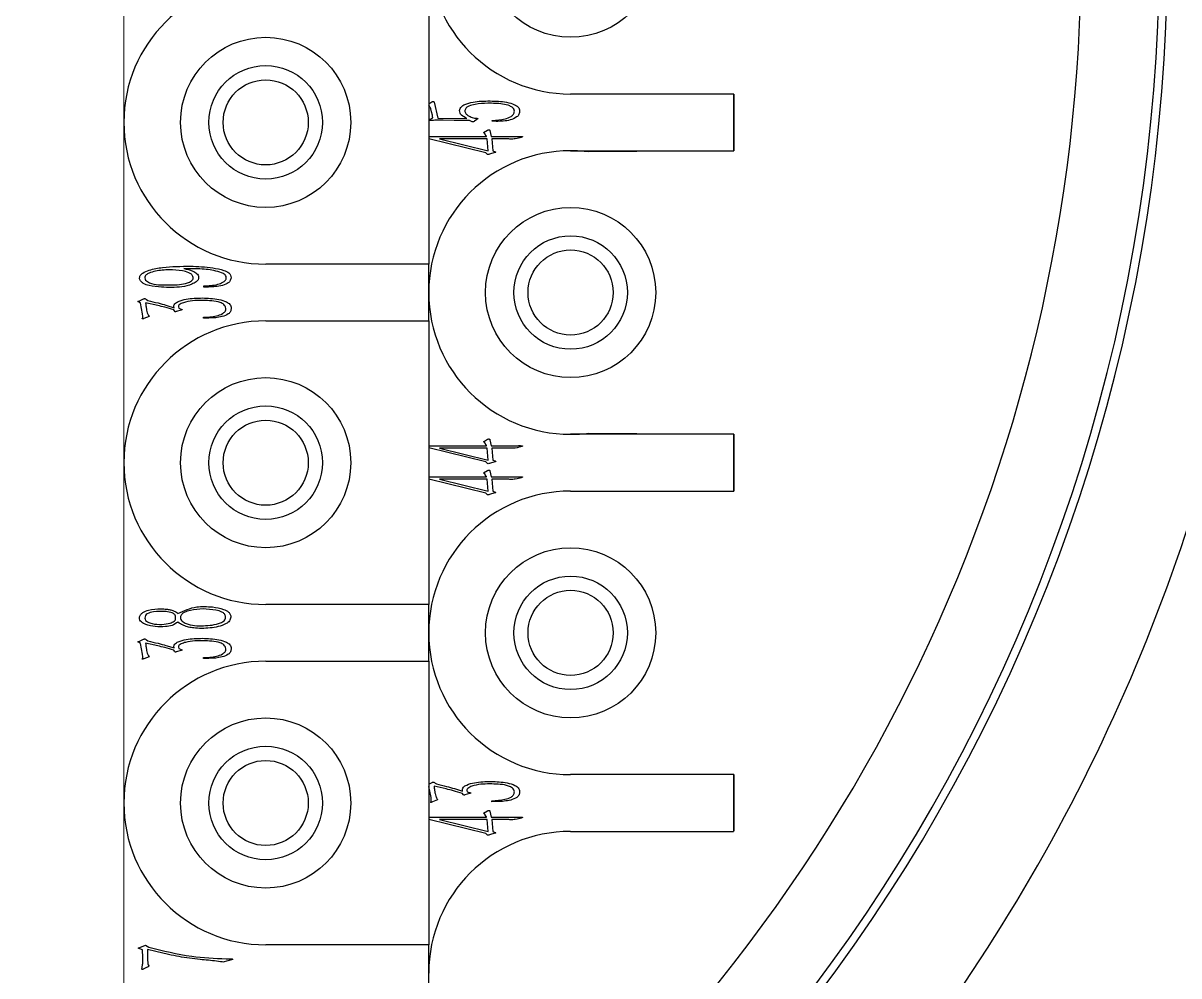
# Model space of a CAD drawing. Header units: millimetres. Extents: x 6533 to 7793, y 6972 to 7863.
# Drawn here: x 7496.5 to 7537.25, y 7492.2 to 7525.79 of the extents above; entities that cross this region are included whole.
import ezdxf

# ---------------------------------------------------------------- set-up
doc = ezdxf.new("R2010")
doc.units = ezdxf.units.MM
doc.layers.add('标注', color=3, linetype='Continuous', lineweight=13)

msp = doc.modelspace()

# ---------------------------------------------------------------- linework, layer by layer
at = {"color": 7, "linetype": 'Continuous', "lineweight": 25}
for p, q in [((7510.805, 7527.292), (7510.805, 7517.292)), ((7521.555, 7523.292), (7515.805, 7523.292)), ((7521.555, 7523.292), (7521.555, 7521.292)), ((7521.555, 7521.292), (7521.555, 7523.292)), ((7510.805, 7522.95), (7510.916, 7523.017)), ((7510.825, 7522.867), (7510.805, 7522.896)), ((7510.856, 7522.821), (7510.825, 7522.867)), ((7510.997, 7523.002), (7511.127, 7522.443)), ((7510.901, 7522.665), (7510.881, 7522.764)), ((7510.931, 7522.548), (7510.901, 7522.665)), ((7510.906, 7522.431), (7510.946, 7522.449)), ((7510.936, 7522.485), (7510.931, 7522.548)), ((7511.127, 7522.443), (7512.149, 7522.434)), ((7512.34, 7522.464), (7512.411, 7522.443)), ((7512.411, 7522.443), (7512.476, 7522.437)), ((7510.931, 7522.362), (7510.805, 7522.352)), ((7511.701, 7522.362), (7511.313, 7522.365)), ((7512.24, 7522.356), (7511.701, 7522.362)), ((7512.315, 7522.323), (7512.24, 7522.356)), ((7512.496, 7522.392), (7512.411, 7522.329)), ((7512.733, 7521.934), (7512.879, 7522.018)), ((7512.959, 7522.003), (7513, 7521.793)), ((7513.04, 7522.329), (7513.04, 7522.362)), ((7513.181, 7522.326), (7513.04, 7522.329)), ((7510.805, 7521.793), (7512.839, 7521.793)), ((7512.818, 7521.219), (7510.805, 7521.716)), ((7511.187, 7521.711), (7512.895, 7521.288)), ((7512.859, 7521.711), (7511.187, 7521.711)), ((7512.763, 7521.913), (7512.733, 7521.934)), ((7512.829, 7521.822), (7512.798, 7521.868)), ((7512.895, 7521.288), (7512.859, 7521.711)), ((7513, 7521.793), (7513.901, 7521.793)), ((7513.559, 7521.711), (7513.025, 7521.708)), ((7513.025, 7521.708), (7513.065, 7521.285)), ((7513.926, 7521.723), (7513.856, 7521.708)), ((7514.017, 7521.751), (7513.926, 7521.723)), ((7512.849, 7521.186), (7512.818, 7521.219)), ((7512.859, 7521.162), (7512.849, 7521.186)), ((7513.136, 7521.225), (7512.945, 7521.168)), ((7513.065, 7521.285), (7513.141, 7521.255)), ((7515.805, 7521.292), (7521.555, 7521.292)), ((7521.555, 7521.292), (7516.441, 7521.251)), ((7502.372, 7517.132), (7502.176, 7517.135)), ((7502.669, 7517.126), (7502.372, 7517.132)), ((7510.805, 7517.292), (7505.055, 7517.292)), ((7510.805, 7515.292), (7510.805, 7517.292)), ((7502.87, 7516.484), (7502.87, 7516.525)), ((7502.976, 7516.484), (7502.87, 7516.484)), ((7500.595, 7515.947), (7500.554, 7515.971)), ((7500.64, 7515.918), (7500.595, 7515.947)), ((7500.631, 7516.008), (7500.751, 7516.064)), ((7500.716, 7515.539), (7500.64, 7515.918)), ((7501.25, 7515.836), (7500.821, 7515.932)), ((7500.857, 7516.044), (7500.902, 7516.011)), ((7500.721, 7515.442), (7500.716, 7515.539)), ((7500.857, 7515.671), (7500.882, 7515.581)), ((7500.927, 7515.482), (7500.947, 7515.451)), ((7501.541, 7515.848), (7501.828, 7515.758)), ((7501.843, 7515.641), (7501.819, 7515.68)), ((7501.859, 7515.617), (7501.843, 7515.641)), ((7502.065, 7515.671), (7501.909, 7515.623)), ((7501.98, 7515.785), (7501.989, 7515.737)), ((7501.989, 7515.737), (7502.055, 7515.716)), ((7500.947, 7515.451), (7500.761, 7515.377)), ((7502.86, 7515.386), (7502.86, 7515.419)), ((7503.057, 7515.389), (7502.86, 7515.386)), ((7505.055, 7515.292), (7510.805, 7515.292)), ((7510.805, 7515.292), (7510.805, 7505.292)), ((7512.733, 7511.031), (7512.879, 7511.116)), ((7512.763, 7511.011), (7512.733, 7511.031)), ((7512.959, 7511.101), (7513, 7510.89)), ((7521.555, 7511.292), (7515.805, 7511.292)), ((7516.441, 7511.332), (7521.555, 7511.292)), ((7521.555, 7511.292), (7521.555, 7509.292)), ((7521.555, 7509.292), (7521.555, 7511.292)), ((7510.805, 7510.89), (7512.839, 7510.89)), ((7512.818, 7510.317), (7510.805, 7510.814)), ((7511.187, 7510.809), (7512.895, 7510.386)), ((7512.859, 7510.809), (7511.187, 7510.809)), ((7512.829, 7510.92), (7512.798, 7510.966)), ((7512.895, 7510.386), (7512.859, 7510.809)), ((7513, 7510.89), (7513.901, 7510.89)), ((7513.559, 7510.809), (7513.025, 7510.806)), ((7513.025, 7510.806), (7513.065, 7510.383)), ((7513.926, 7510.821), (7513.856, 7510.806)), ((7514.017, 7510.849), (7513.926, 7510.821)), ((7512.849, 7510.283), (7512.818, 7510.317)), ((7512.859, 7510.26), (7512.849, 7510.283)), ((7513.136, 7510.323), (7512.945, 7510.265)), ((7513.065, 7510.383), (7513.141, 7510.353)), ((7510.805, 7509.793), (7512.839, 7509.793)), ((7512.733, 7509.934), (7512.879, 7510.018)), ((7512.763, 7509.913), (7512.733, 7509.934)), ((7512.829, 7509.822), (7512.798, 7509.868)), ((7512.959, 7510.003), (7513, 7509.793)), ((7513, 7509.793), (7513.901, 7509.793)), ((7512.818, 7509.219), (7510.805, 7509.716)), ((7511.187, 7509.711), (7512.895, 7509.288)), ((7512.859, 7509.711), (7511.187, 7509.711)), ((7512.895, 7509.288), (7512.859, 7509.711)), ((7513.559, 7509.711), (7513.025, 7509.708)), ((7513.025, 7509.708), (7513.065, 7509.285)), ((7513.926, 7509.723), (7513.856, 7509.708)), ((7514.017, 7509.751), (7513.926, 7509.723)), ((7512.849, 7509.186), (7512.818, 7509.219)), ((7512.859, 7509.162), (7512.849, 7509.186)), ((7513.136, 7509.225), (7512.945, 7509.168)), ((7513.065, 7509.285), (7513.141, 7509.255)), ((7515.805, 7509.292), (7521.555, 7509.292)), ((7510.805, 7505.292), (7505.055, 7505.292)), ((7510.805, 7503.292), (7510.805, 7505.292)), ((7501.919, 7505.015), (7501.96, 7504.979)), ((7502.009, 7504.636), (7501.96, 7504.672)), ((7500.631, 7504.008), (7500.751, 7504.064)), ((7500.595, 7503.947), (7500.554, 7503.971)), ((7500.64, 7503.918), (7500.595, 7503.947)), ((7500.716, 7503.539), (7500.64, 7503.918)), ((7501.25, 7503.836), (7500.821, 7503.932)), ((7500.857, 7504.044), (7500.902, 7504.011)), ((7500.857, 7503.671), (7500.882, 7503.581)), ((7501.541, 7503.848), (7501.828, 7503.758)), ((7501.843, 7503.641), (7501.819, 7503.68)), ((7502.065, 7503.671), (7501.909, 7503.623)), ((7501.98, 7503.785), (7501.989, 7503.737)), ((7501.989, 7503.737), (7502.055, 7503.716)), ((7500.721, 7503.442), (7500.716, 7503.539)), ((7500.947, 7503.451), (7500.761, 7503.377)), ((7500.927, 7503.482), (7500.947, 7503.451)), ((7501.859, 7503.617), (7501.843, 7503.641)), ((7502.86, 7503.386), (7502.86, 7503.419)), ((7503.057, 7503.389), (7502.86, 7503.386)), ((7505.055, 7503.292), (7510.805, 7503.292)), ((7510.805, 7503.292), (7510.805, 7493.292)), ((7521.555, 7499.292), (7515.805, 7499.292)), ((7521.555, 7499.292), (7521.555, 7497.311)), ((7521.555, 7497.308), (7521.555, 7499.292)), ((7510.805, 7498.962), (7510.921, 7499.017)), ((7510.81, 7498.87), (7510.805, 7498.873)), ((7510.885, 7498.491), (7510.81, 7498.87)), ((7511.419, 7498.788), (7510.991, 7498.884)), ((7511.026, 7498.996), (7511.072, 7498.963)), ((7511.711, 7498.8), (7511.998, 7498.71)), ((7510.891, 7498.395), (7510.885, 7498.491)), ((7511.117, 7498.403), (7510.931, 7498.329)), ((7511.026, 7498.623), (7511.052, 7498.533)), ((7511.097, 7498.434), (7511.117, 7498.403)), ((7512.013, 7498.593), (7511.988, 7498.632)), ((7512.029, 7498.569), (7512.013, 7498.593)), ((7512.235, 7498.623), (7512.079, 7498.575)), ((7512.149, 7498.737), (7512.159, 7498.689)), ((7512.159, 7498.689), (7512.225, 7498.668)), ((7513.03, 7498.338), (7513.03, 7498.371)), ((7512.733, 7497.934), (7512.879, 7498.018)), ((7512.959, 7498.003), (7513, 7497.793)), ((7513.226, 7498.341), (7513.03, 7498.338)), ((7510.805, 7497.793), (7512.839, 7497.793)), ((7512.818, 7497.219), (7510.805, 7497.716)), ((7511.187, 7497.711), (7512.895, 7497.288)), ((7512.859, 7497.711), (7511.187, 7497.711)), ((7512.763, 7497.913), (7512.733, 7497.934)), ((7512.829, 7497.822), (7512.798, 7497.868)), ((7512.895, 7497.288), (7512.859, 7497.711)), ((7513, 7497.793), (7513.901, 7497.793)), ((7513.559, 7497.711), (7513.025, 7497.708)), ((7513.025, 7497.708), (7513.065, 7497.285)), ((7513.926, 7497.723), (7513.856, 7497.708)), ((7514.017, 7497.751), (7513.926, 7497.723)), ((7512.849, 7497.186), (7512.818, 7497.219)), ((7512.859, 7497.162), (7512.849, 7497.186)), ((7513.136, 7497.225), (7512.945, 7497.168)), ((7513.065, 7497.285), (7513.141, 7497.255)), ((7515.805, 7497.292), (7521.544, 7497.292)), ((7500.565, 7493.177), (7500.821, 7493.282)), ((7500.716, 7493.115), (7500.565, 7493.177)), ((7500.726, 7492.847), (7500.716, 7493.115)), ((7500.821, 7493.282), (7500.933, 7493.211)), ((7501.184, 7493.057), (7500.892, 7493.129)), ((7510.805, 7493.292), (7505.055, 7493.292)), ((7510.805, 7491.292), (7510.805, 7493.292)), ((7500.892, 7492.781), (7500.902, 7492.636)), ((7501.632, 7492.949), (7501.184, 7493.057)), ((7503.465, 7492.694), (7503.324, 7492.718)), ((7503.897, 7492.777), (7503.54, 7492.682)), ((7503.661, 7492.799), (7503.877, 7492.799)), ((7503.877, 7492.799), (7503.897, 7492.777)), ((7500.695, 7492.429), (7500.706, 7492.49)), ((7500.706, 7492.49), (7500.716, 7492.595)), ((7500.857, 7492.493), (7500.736, 7492.429)), ((7500.912, 7492.583), (7500.933, 7492.552))]:
    msp.add_line(p, q, dxfattribs=at)
at = {"color": 7, "linetype": 'Continuous', "lineweight": 25, "flags": 128}
for points in [[(7521.555, 7497.311), (7521.553, 7497.308), (7521.552, 7497.306), (7521.55, 7497.304), (7521.549, 7497.301), (7521.547, 7497.299), (7521.546, 7497.296), (7521.544, 7497.294), (7521.543, 7497.292)], [(7521.544, 7497.292), (7521.545, 7497.294), (7521.547, 7497.296), (7521.548, 7497.298), (7521.55, 7497.3), (7521.551, 7497.302), (7521.552, 7497.304), (7521.554, 7497.306), (7521.555, 7497.308)]]:
    msp.add_lwpolyline(points, dxfattribs=at)
at = {"color": 7, "linetype": 'Continuous', "lineweight": 25}
for centre, radius in [((7515.805, 7528.292), 3), ((7505.055, 7522.292), 3), ((7505.055, 7522.292), 2), ((7505.055, 7522.292), 1.5), ((7515.805, 7516.292), 3), ((7515.805, 7516.292), 2), ((7515.805, 7516.292), 1.5), ((7505.055, 7510.292), 3), ((7505.055, 7510.292), 2), ((7505.055, 7510.292), 1.5), ((7515.805, 7504.292), 3), ((7515.805, 7504.292), 2), ((7515.805, 7504.292), 1.5), ((7505.055, 7498.292), 3), ((7505.055, 7498.292), 2), ((7505.055, 7498.292), 1.5)]:
    msp.add_circle(centre, radius, dxfattribs=at)
for centre, radius, start, end in [((7475.807, 7527.428), 71.5, 68.96438, 289.26974), ((7475.807, 7527.428), 68.5, 68.59564, 289.98816), ((7475.807, 7527.428), 68.5, 68.59564, 289.98816), ((7475.805, 7528.292), 61.039, 292.37228, 67.0074), ((7475.805, 7528.292), 60.75, 292.48384, 66.95752), ((7475.805, 7528.292), 58, 307.11726, 52.88274), ((7515.805, 7528.292), 5, 180, 270), ((7505.055, 7522.292), 5, 90, 180), ((7505.055, 7522.292), 5, 180, 270), ((7515.805, 7516.292), 5, 90, 180), ((7515.805, 7516.292), 5, 82.6891, 90), ((7515.805, 7516.292), 5, 180, 270), ((7505.055, 7510.292), 5, 90, 180), ((7515.805, 7516.292), 5, 270, 277.3109), ((7505.055, 7510.292), 5, 180, 270), ((7515.805, 7504.292), 5, 90, 180), ((7475.805, 7528.292), 65, 315.1733, 342.86938), ((7515.805, 7504.292), 5, 180, 270), ((7505.055, 7498.292), 5, 90, 180), ((7505.055, 7498.292), 5, 180, 270), ((7515.805, 7492.292), 5, 90, 180)]:
    msp.add_arc(centre, radius, start, end, dxfattribs=at)
for points, knots in [([(7510.881, 7522.764), (7510.878, 7522.776), (7510.872, 7522.796), (7510.861, 7522.813), (7510.856, 7522.821)], [0, 0, 0, 0, 0.559088, 1, 1, 1, 1]), ([(7510.916, 7523.017), (7510.931, 7523.022), (7510.954, 7523.029), (7510.981, 7523.025), (7510.991, 7523.018), (7510.996, 7523.012), (7510.996, 7523.006), (7510.997, 7523.002)], [0, 0, 0, 0, 0.49719, 0.747939, 0.811667, 0.874459, 1, 1, 1, 1]), ([(7511.892, 7522.707), (7511.907, 7522.755), (7511.939, 7522.853), (7512.126, 7522.949), (7512.459, 7523.044), (7512.762, 7523.045), (7512.965, 7523.046)], [0, 0, 0, 0, 0.122172, 0.247675, 0.498022, 1, 1, 1, 1]), ([(7512.884, 7522.966), (7512.733, 7522.959), (7512.507, 7522.948), (7512.256, 7522.883), (7512.115, 7522.814), (7512.087, 7522.742), (7512.073, 7522.707)], [0, 0, 0, 0, 0.501657, 0.752276, 0.877252, 1, 1, 1, 1]), ([(7513.821, 7522.686), (7513.82, 7522.708), (7513.818, 7522.753), (7513.758, 7522.822), (7513.622, 7522.894), (7513.321, 7522.962), (7513.059, 7522.964), (7512.884, 7522.966)], [0, 0, 0, 0, 0.062399, 0.124639, 0.249531, 0.499427, 1, 1, 1, 1]), ([(7512.965, 7523.046), (7513.162, 7523.043), (7513.457, 7523.037), (7513.787, 7522.941), (7513.941, 7522.857), (7513.998, 7522.772), (7514.001, 7522.723), (7514.002, 7522.698)], [0, 0, 0, 0, 0.500514, 0.750425, 0.875186, 0.937457, 1, 1, 1, 1]), ([(7510.805, 7522.392), (7510.825, 7522.396), (7510.86, 7522.405), (7510.892, 7522.423), (7510.906, 7522.431)], [0, 0, 0, 0, 0.560228, 1, 1, 1, 1]), ([(7510.946, 7522.449), (7510.945, 7522.456), (7510.942, 7522.468), (7510.938, 7522.48), (7510.936, 7522.485)], [0, 0, 0, 0, 0.560057, 1, 1, 1, 1]), ([(7512.149, 7522.434), (7512.081, 7522.465), (7511.984, 7522.508), (7511.899, 7522.618), (7511.894, 7522.677), (7511.892, 7522.707)], [0, 0, 0, 0, 0.559974, 0.780073, 1, 1, 1, 1]), ([(7512.073, 7522.707), (7512.082, 7522.672), (7512.098, 7522.601), (7512.203, 7522.518), (7512.288, 7522.484), (7512.34, 7522.464)], [0, 0, 0, 0, 0.276666, 0.55812, 1, 1, 1, 1]), ([(7512.476, 7522.437), (7512.495, 7522.435), (7512.516, 7522.433), (7512.538, 7522.433), (7512.542, 7522.433), (7512.544, 7522.432), (7512.545, 7522.431), (7512.545, 7522.431), (7512.545, 7522.429), (7512.545, 7522.428), (7512.542, 7522.422), (7512.533, 7522.418), (7512.518, 7522.406), (7512.506, 7522.398), (7512.496, 7522.392)], [0, 0, 0, 0, 0.416589, 0.475236, 0.50374, 0.509541, 0.514982, 0.520554, 0.526734, 0.5453, 0.56324, 0.670001, 0.751644, 1, 1, 1, 1]), ([(7513.04, 7522.362), (7513.193, 7522.371), (7513.423, 7522.385), (7513.673, 7522.475), (7513.803, 7522.57), (7513.815, 7522.647), (7513.821, 7522.686)], [0, 0, 0, 0, 0.501236, 0.75139, 0.87634, 1, 1, 1, 1]), ([(7514.002, 7522.698), (7514.002, 7522.655), (7514, 7522.569), (7513.873, 7522.446), (7513.602, 7522.334), (7513.349, 7522.329), (7513.181, 7522.326)], [0, 0, 0, 0, 0.124421, 0.249223, 0.499175, 1, 1, 1, 1]), ([(7511.313, 7522.365), (7511.242, 7522.365), (7511.114, 7522.366), (7510.987, 7522.363), (7510.931, 7522.362)], [0, 0, 0, 0, 0.560043, 1, 1, 1, 1]), ([(7512.411, 7522.329), (7512.403, 7522.323), (7512.388, 7522.312), (7512.352, 7522.304), (7512.329, 7522.316), (7512.315, 7522.323)], [0, 0, 0, 0, 0.280788, 0.557753, 1, 1, 1, 1]), ([(7512.879, 7522.018), (7512.895, 7522.025), (7512.914, 7522.034), (7512.938, 7522.029), (7512.951, 7522.027), (7512.958, 7522.015), (7512.959, 7522.007), (7512.959, 7522.003)], [0, 0, 0, 0, 0.499338, 0.623993, 0.75088, 0.874587, 1, 1, 1, 1]), ([(7512.798, 7521.868), (7512.793, 7521.877), (7512.783, 7521.894), (7512.769, 7521.907), (7512.763, 7521.913)], [0, 0, 0, 0, 0.560753, 1, 1, 1, 1]), ([(7512.839, 7521.793), (7512.839, 7521.799), (7512.838, 7521.81), (7512.832, 7521.819), (7512.829, 7521.822)], [0, 0, 0, 0, 0.560081, 1, 1, 1, 1]), ([(7513.856, 7521.708), (7513.801, 7521.705), (7513.702, 7521.698), (7513.603, 7521.707), (7513.559, 7521.711)], [0, 0, 0, 0, 0.556582, 1, 1, 1, 1]), ([(7513.901, 7521.793), (7513.955, 7521.795), (7514.015, 7521.798), (7514.081, 7521.792), (7514.095, 7521.793), (7514.103, 7521.79), (7514.105, 7521.787), (7514.105, 7521.785), (7514.105, 7521.783), (7514.103, 7521.782), (7514.103, 7521.781)], [0, 0, 0, 0, 0.749204, 0.853056, 0.936749, 0.952232, 0.968682, 0.976541, 0.983992, 1, 1, 1, 1]), ([(7514.103, 7521.781), (7514.087, 7521.773), (7514.06, 7521.759), (7514.03, 7521.753), (7514.017, 7521.751)], [0, 0, 0, 0, 0.557868, 1, 1, 1, 1]), ([(7513.141, 7521.255), (7513.146, 7521.254), (7513.155, 7521.252), (7513.164, 7521.246), (7513.168, 7521.243), (7513.169, 7521.241), (7513.169, 7521.24), (7513.169, 7521.24), (7513.168, 7521.238), (7513.167, 7521.237), (7513.163, 7521.235), (7513.157, 7521.233), (7513.148, 7521.229), (7513.141, 7521.227), (7513.136, 7521.225)], [0, 0, 0, 0, 0.238617, 0.378271, 0.444699, 0.458009, 0.469885, 0.480903, 0.492112, 0.529873, 0.578504, 0.663588, 0.798868, 1, 1, 1, 1]), ([(7512.945, 7521.168), (7512.929, 7521.164), (7512.9, 7521.157), (7512.871, 7521.16), (7512.859, 7521.162)], [0, 0, 0, 0, 0.560911, 1, 1, 1, 1]), ([(7500.605, 7516.777), (7500.611, 7516.818), (7500.624, 7516.9), (7500.754, 7517.01), (7501.018, 7517.115), (7501.584, 7517.209), (7502.072, 7517.216), (7502.397, 7517.22)], [0, 0, 0, 0, 0.061349, 0.123837, 0.248534, 0.498818, 1, 1, 1, 1]), ([(7502.176, 7517.135), (7502.281, 7517.114), (7502.439, 7517.081), (7502.601, 7516.988), (7502.679, 7516.91), (7502.686, 7516.856), (7502.689, 7516.829)], [0, 0, 0, 0, 0.500639, 0.750792, 0.875536, 1, 1, 1, 1]), ([(7502.397, 7517.22), (7502.663, 7517.21), (7503.062, 7517.196), (7503.518, 7517.099), (7503.735, 7517.011), (7503.831, 7516.909), (7503.835, 7516.842), (7503.837, 7516.808)], [0, 0, 0, 0, 0.500845, 0.751063, 0.875668, 0.938125, 1, 1, 1, 1]), ([(7502.87, 7516.525), (7503.039, 7516.532), (7503.271, 7516.54), (7503.522, 7516.634), (7503.616, 7516.696), (7503.655, 7516.747), (7503.674, 7516.795), (7503.664, 7516.858), (7503.614, 7516.941), (7503.457, 7517.009), (7503.143, 7517.098), (7502.858, 7517.115), (7502.669, 7517.126)], [0, 0, 0, 0, 0.250054, 0.343841, 0.396344, 0.416971, 0.437625, 0.472591, 0.507589, 0.577677, 0.718343, 1, 1, 1, 1]), ([(7501.38, 7516.484), (7501.236, 7516.498), (7501.02, 7516.519), (7500.768, 7516.584), (7500.655, 7516.68), (7500.622, 7516.745), (7500.605, 7516.777)], [0, 0, 0, 0, 0.501071, 0.750875, 0.87577, 1, 1, 1, 1]), ([(7501.652, 7517.093), (7501.491, 7517.085), (7501.25, 7517.072), (7500.978, 7516.995), (7500.853, 7516.929), (7500.797, 7516.866), (7500.793, 7516.825), (7500.792, 7516.805)], [0, 0, 0, 0, 0.500252, 0.750328, 0.875306, 0.937747, 1, 1, 1, 1]), ([(7500.792, 7516.805), (7500.8, 7516.779), (7500.817, 7516.725), (7500.908, 7516.658), (7501.082, 7516.58), (7501.471, 7516.549), (7501.797, 7516.562), (7502.015, 7516.571)], [0, 0, 0, 0, 0.061813, 0.12433, 0.249302, 0.499721, 1, 1, 1, 1]), ([(7502.689, 7516.829), (7502.686, 7516.798), (7502.68, 7516.737), (7502.589, 7516.648), (7502.399, 7516.558), (7501.986, 7516.451), (7501.622, 7516.471), (7501.38, 7516.484)], [0, 0, 0, 0, 0.061962, 0.124483, 0.249489, 0.499621, 1, 1, 1, 1]), ([(7502.498, 7516.826), (7502.484, 7516.863), (7502.454, 7516.937), (7502.309, 7517.011), (7502.046, 7517.08), (7501.81, 7517.088), (7501.652, 7517.093)], [0, 0, 0, 0, 0.122645, 0.247966, 0.498471, 1, 1, 1, 1]), ([(7502.015, 7516.571), (7502.112, 7516.588), (7502.257, 7516.614), (7502.419, 7516.68), (7502.482, 7516.742), (7502.501, 7516.789), (7502.499, 7516.813), (7502.498, 7516.826)], [0, 0, 0, 0, 0.50051, 0.750409, 0.874941, 0.937485, 1, 1, 1, 1]), ([(7503.837, 7516.808), (7503.826, 7516.767), (7503.806, 7516.686), (7503.67, 7516.58), (7503.389, 7516.5), (7503.141, 7516.49), (7502.976, 7516.484)], [0, 0, 0, 0, 0.123889, 0.248522, 0.498615, 1, 1, 1, 1]), ([(7500.554, 7515.971), (7500.569, 7515.978), (7500.594, 7515.991), (7500.619, 7516.003), (7500.631, 7516.008)], [0, 0, 0, 0, 0.559988, 1, 1, 1, 1]), ([(7500.751, 7516.064), (7500.761, 7516.069), (7500.781, 7516.079), (7500.822, 7516.075), (7500.843, 7516.055), (7500.857, 7516.044)], [0, 0, 0, 0, 0.282123, 0.555808, 1, 1, 1, 1]), ([(7500.821, 7515.932), (7500.828, 7515.884), (7500.839, 7515.796), (7500.851, 7515.709), (7500.857, 7515.671)], [0, 0, 0, 0, 0.560026, 1, 1, 1, 1]), ([(7500.902, 7516.011), (7501.022, 7515.982), (7501.236, 7515.931), (7501.448, 7515.874), (7501.541, 7515.848)], [0, 0, 0, 0, 0.560037, 1, 1, 1, 1]), ([(7501.828, 7515.758), (7501.823, 7515.782), (7501.812, 7515.831), (7501.865, 7515.918), (7502.016, 7516.001), (7502.343, 7516.087), (7502.632, 7516.095), (7502.825, 7516.1)], [0, 0, 0, 0, 0.062508, 0.124595, 0.249124, 0.499386, 1, 1, 1, 1]), ([(7502.553, 7516.008), (7502.445, 7515.996), (7502.283, 7515.978), (7502.1, 7515.917), (7502.02, 7515.867), (7501.979, 7515.827), (7501.979, 7515.799), (7501.98, 7515.785)], [0, 0, 0, 0, 0.500738, 0.750834, 0.87593, 0.938716, 1, 1, 1, 1]), ([(7503.651, 7515.734), (7503.646, 7515.759), (7503.636, 7515.809), (7503.568, 7515.887), (7503.406, 7515.963), (7503.056, 7516.017), (7502.754, 7516.012), (7502.553, 7516.008)], [0, 0, 0, 0, 0.062335, 0.124763, 0.249368, 0.499589, 1, 1, 1, 1]), ([(7502.825, 7516.1), (7503.018, 7516.092), (7503.307, 7516.079), (7503.634, 7515.989), (7503.78, 7515.898), (7503.83, 7515.812), (7503.835, 7515.764), (7503.837, 7515.74)], [0, 0, 0, 0, 0.500511, 0.750412, 0.875188, 0.937433, 1, 1, 1, 1]), ([(7500.882, 7515.581), (7500.89, 7515.562), (7500.905, 7515.529), (7500.92, 7515.496), (7500.927, 7515.482)], [0, 0, 0, 0, 0.559903, 1, 1, 1, 1]), ([(7501.819, 7515.68), (7501.713, 7515.711), (7501.524, 7515.766), (7501.333, 7515.815), (7501.25, 7515.836)], [0, 0, 0, 0, 0.560016, 1, 1, 1, 1]), ([(7501.909, 7515.623), (7501.9, 7515.62), (7501.883, 7515.614), (7501.866, 7515.616), (7501.859, 7515.617)], [0, 0, 0, 0, 0.56001, 1, 1, 1, 1]), ([(7502.055, 7515.716), (7502.071, 7515.711), (7502.09, 7515.705), (7502.109, 7515.696), (7502.113, 7515.695), (7502.114, 7515.694), (7502.115, 7515.693), (7502.115, 7515.692), (7502.115, 7515.691), (7502.114, 7515.688), (7502.109, 7515.685), (7502.102, 7515.683), (7502.087, 7515.677), (7502.074, 7515.674), (7502.065, 7515.671)], [0, 0, 0, 0, 0.417116, 0.479701, 0.510009, 0.520262, 0.529168, 0.536371, 0.544288, 0.562799, 0.615732, 0.668891, 0.751167, 1, 1, 1, 1]), ([(7502.86, 7515.419), (7503.014, 7515.429), (7503.244, 7515.443), (7503.507, 7515.519), (7503.615, 7515.605), (7503.65, 7515.676), (7503.651, 7515.715), (7503.651, 7515.734)], [0, 0, 0, 0, 0.50076, 0.750353, 0.874855, 0.937525, 1, 1, 1, 1]), ([(7503.837, 7515.74), (7503.835, 7515.7), (7503.832, 7515.619), (7503.71, 7515.506), (7503.451, 7515.408), (7503.215, 7515.396), (7503.057, 7515.389)], [0, 0, 0, 0, 0.124317, 0.248458, 0.498791, 1, 1, 1, 1]), ([(7500.761, 7515.377), (7500.75, 7515.372), (7500.734, 7515.366), (7500.716, 7515.361), (7500.708, 7515.361), (7500.705, 7515.362), (7500.703, 7515.363), (7500.703, 7515.365), (7500.702, 7515.368), (7500.702, 7515.372), (7500.705, 7515.378), (7500.712, 7515.384), (7500.719, 7515.392), (7500.727, 7515.411), (7500.723, 7515.429), (7500.721, 7515.442)], [0, 0, 0, 0, 0.24891, 0.341475, 0.390067, 0.401717, 0.412853, 0.42406, 0.435833, 0.473205, 0.508398, 0.57925, 0.650554, 0.721459, 1, 1, 1, 1]), ([(7512.798, 7510.966), (7512.793, 7510.975), (7512.783, 7510.992), (7512.769, 7511.005), (7512.763, 7511.011)], [0, 0, 0, 0, 0.560753, 1, 1, 1, 1]), ([(7512.879, 7511.116), (7512.895, 7511.123), (7512.914, 7511.132), (7512.938, 7511.127), (7512.951, 7511.124), (7512.958, 7511.113), (7512.959, 7511.105), (7512.959, 7511.101)], [0, 0, 0, 0, 0.499338, 0.623993, 0.75088, 0.874587, 1, 1, 1, 1]), ([(7512.839, 7510.89), (7512.839, 7510.897), (7512.838, 7510.908), (7512.832, 7510.916), (7512.829, 7510.92)], [0, 0, 0, 0, 0.560081, 1, 1, 1, 1]), ([(7513.856, 7510.806), (7513.801, 7510.803), (7513.702, 7510.796), (7513.603, 7510.805), (7513.559, 7510.809)], [0, 0, 0, 0, 0.556582, 1, 1, 1, 1]), ([(7513.901, 7510.89), (7513.955, 7510.893), (7514.015, 7510.896), (7514.081, 7510.89), (7514.095, 7510.891), (7514.103, 7510.888), (7514.105, 7510.885), (7514.105, 7510.883), (7514.105, 7510.881), (7514.103, 7510.879), (7514.103, 7510.879)], [0, 0, 0, 0, 0.749204, 0.853056, 0.936749, 0.952232, 0.968682, 0.976541, 0.983992, 1, 1, 1, 1]), ([(7514.103, 7510.879), (7514.087, 7510.871), (7514.06, 7510.857), (7514.03, 7510.851), (7514.017, 7510.849)], [0, 0, 0, 0, 0.557868, 1, 1, 1, 1]), ([(7512.945, 7510.265), (7512.929, 7510.262), (7512.9, 7510.255), (7512.871, 7510.258), (7512.859, 7510.26)], [0, 0, 0, 0, 0.560911, 1, 1, 1, 1]), ([(7513.141, 7510.353), (7513.146, 7510.352), (7513.155, 7510.35), (7513.164, 7510.344), (7513.168, 7510.341), (7513.169, 7510.339), (7513.169, 7510.338), (7513.169, 7510.337), (7513.168, 7510.336), (7513.167, 7510.334), (7513.163, 7510.333), (7513.157, 7510.33), (7513.148, 7510.327), (7513.141, 7510.324), (7513.136, 7510.323)], [0, 0, 0, 0, 0.238617, 0.378271, 0.444699, 0.458009, 0.469885, 0.480903, 0.492112, 0.529873, 0.578504, 0.663588, 0.798868, 1, 1, 1, 1]), ([(7512.798, 7509.868), (7512.793, 7509.877), (7512.783, 7509.894), (7512.769, 7509.907), (7512.763, 7509.913)], [0, 0, 0, 0, 0.560753, 1, 1, 1, 1]), ([(7512.839, 7509.793), (7512.839, 7509.799), (7512.838, 7509.81), (7512.832, 7509.819), (7512.829, 7509.822)], [0, 0, 0, 0, 0.560081, 1, 1, 1, 1]), ([(7512.879, 7510.018), (7512.895, 7510.025), (7512.914, 7510.034), (7512.938, 7510.029), (7512.951, 7510.027), (7512.958, 7510.015), (7512.959, 7510.007), (7512.959, 7510.003)], [0, 0, 0, 0, 0.499338, 0.623993, 0.75088, 0.874587, 1, 1, 1, 1]), ([(7513.901, 7509.793), (7513.955, 7509.795), (7514.015, 7509.798), (7514.081, 7509.792), (7514.095, 7509.793), (7514.103, 7509.79), (7514.105, 7509.787), (7514.105, 7509.785), (7514.105, 7509.783), (7514.103, 7509.782), (7514.103, 7509.781)], [0, 0, 0, 0, 0.749204, 0.853056, 0.936749, 0.952232, 0.968682, 0.976541, 0.983992, 1, 1, 1, 1]), ([(7514.103, 7509.781), (7514.087, 7509.773), (7514.06, 7509.759), (7514.03, 7509.753), (7514.017, 7509.751)], [0, 0, 0, 0, 0.557868, 1, 1, 1, 1]), ([(7513.856, 7509.708), (7513.801, 7509.705), (7513.702, 7509.698), (7513.603, 7509.707), (7513.559, 7509.711)], [0, 0, 0, 0, 0.556582, 1, 1, 1, 1]), ([(7512.945, 7509.168), (7512.929, 7509.164), (7512.9, 7509.157), (7512.871, 7509.16), (7512.859, 7509.162)], [0, 0, 0, 0, 0.560911, 1, 1, 1, 1]), ([(7513.141, 7509.255), (7513.146, 7509.254), (7513.155, 7509.252), (7513.164, 7509.246), (7513.168, 7509.243), (7513.169, 7509.241), (7513.169, 7509.24), (7513.169, 7509.24), (7513.168, 7509.238), (7513.167, 7509.237), (7513.163, 7509.235), (7513.157, 7509.233), (7513.148, 7509.229), (7513.141, 7509.227), (7513.136, 7509.225)], [0, 0, 0, 0, 0.238617, 0.378271, 0.444699, 0.458009, 0.469885, 0.480903, 0.492112, 0.529873, 0.578504, 0.663588, 0.798868, 1, 1, 1, 1]), ([(7500.605, 7504.826), (7500.615, 7504.862), (7500.636, 7504.934), (7500.751, 7505.032), (7500.995, 7505.125), (7501.217, 7505.133), (7501.365, 7505.138)], [0, 0, 0, 0, 0.124052, 0.249126, 0.499206, 1, 1, 1, 1]), ([(7501.098, 7505.036), (7501.022, 7505.021), (7500.917, 7504.999), (7500.811, 7504.903), (7500.798, 7504.844), (7500.792, 7504.814)], [0, 0, 0, 0, 0.560054, 0.781265, 1, 1, 1, 1]), ([(7501.879, 7504.829), (7501.879, 7504.847), (7501.878, 7504.884), (7501.858, 7504.939), (7501.812, 7504.973), (7501.71, 7505.019), (7501.468, 7505.059), (7501.246, 7505.045), (7501.098, 7505.036)], [0, 0, 0, 0, 0.062649, 0.124846, 0.187575, 0.250231, 0.500336, 1, 1, 1, 1]), ([(7501.365, 7505.138), (7501.43, 7505.137), (7501.538, 7505.134), (7501.685, 7505.106), (7501.808, 7505.075), (7501.882, 7505.035), (7501.919, 7505.015)], [0, 0, 0, 0, 0.340478, 0.560661, 0.780953, 1, 1, 1, 1]), ([(7501.96, 7504.979), (7502.178, 7505.075), (7502.569, 7505.248), (7502.994, 7505.217), (7503.183, 7505.204)], [0, 0, 0, 0, 0.556948, 1, 1, 1, 1]), ([(7502.85, 7505.135), (7502.698, 7505.127), (7502.47, 7505.113), (7502.22, 7505.033), (7502.084, 7504.952), (7502.061, 7504.878), (7502.05, 7504.841)], [0, 0, 0, 0, 0.50091, 0.751389, 0.876641, 1, 1, 1, 1]), ([(7503.641, 7504.853), (7503.638, 7504.872), (7503.634, 7504.909), (7503.596, 7504.976), (7503.485, 7505.053), (7503.225, 7505.111), (7503, 7505.126), (7502.85, 7505.135)], [0, 0, 0, 0, 0.062405, 0.125028, 0.249236, 0.499428, 1, 1, 1, 1]), ([(7503.183, 7505.204), (7503.315, 7505.184), (7503.513, 7505.155), (7503.728, 7505.054), (7503.818, 7504.948), (7503.824, 7504.88), (7503.827, 7504.847)], [0, 0, 0, 0, 0.501184, 0.750292, 0.875553, 1, 1, 1, 1]), ([(7501.159, 7504.51), (7501.045, 7504.529), (7500.875, 7504.556), (7500.694, 7504.649), (7500.617, 7504.739), (7500.609, 7504.797), (7500.605, 7504.826)], [0, 0, 0, 0, 0.499942, 0.75047, 0.875023, 1, 1, 1, 1]), ([(7500.792, 7504.814), (7500.798, 7504.785), (7500.811, 7504.726), (7500.917, 7504.663), (7501.105, 7504.59), (7501.282, 7504.591), (7501.4, 7504.592)], [0, 0, 0, 0, 0.123804, 0.248806, 0.499464, 1, 1, 1, 1]), ([(7501.96, 7504.672), (7501.895, 7504.628), (7501.764, 7504.54), (7501.482, 7504.5), (7501.281, 7504.507), (7501.159, 7504.51)], [0, 0, 0, 0, 0.277274, 0.558321, 1, 1, 1, 1]), ([(7501.4, 7504.592), (7501.499, 7504.601), (7501.648, 7504.614), (7501.797, 7504.676), (7501.859, 7504.72), (7501.88, 7504.767), (7501.879, 7504.804), (7501.879, 7504.829)], [0, 0, 0, 0, 0.500019, 0.750208, 0.812928, 0.875259, 1, 1, 1, 1]), ([(7502.795, 7504.447), (7502.702, 7504.449), (7502.549, 7504.453), (7502.339, 7504.493), (7502.165, 7504.545), (7502.061, 7504.606), (7502.009, 7504.636)], [0, 0, 0, 0, 0.33996, 0.560052, 0.780026, 1, 1, 1, 1]), ([(7502.05, 7504.841), (7502.054, 7504.815), (7502.061, 7504.763), (7502.131, 7504.681), (7502.291, 7504.591), (7502.654, 7504.522), (7502.965, 7504.547), (7503.172, 7504.564)], [0, 0, 0, 0, 0.062306, 0.12483, 0.249682, 0.499933, 1, 1, 1, 1]), ([(7503.827, 7504.847), (7503.814, 7504.798), (7503.789, 7504.7), (7503.62, 7504.582), (7503.293, 7504.468), (7502.994, 7504.455), (7502.795, 7504.447)], [0, 0, 0, 0, 0.123292, 0.248417, 0.498669, 1, 1, 1, 1]), ([(7503.172, 7504.564), (7503.269, 7504.587), (7503.413, 7504.622), (7503.576, 7504.693), (7503.64, 7504.777), (7503.64, 7504.827), (7503.641, 7504.853)], [0, 0, 0, 0, 0.500718, 0.750586, 0.875238, 1, 1, 1, 1]), ([(7500.751, 7504.064), (7500.761, 7504.069), (7500.781, 7504.079), (7500.822, 7504.075), (7500.843, 7504.055), (7500.857, 7504.044)], [0, 0, 0, 0, 0.282123, 0.555808, 1, 1, 1, 1]), ([(7501.828, 7503.758), (7501.823, 7503.782), (7501.812, 7503.831), (7501.865, 7503.918), (7502.016, 7504.001), (7502.343, 7504.087), (7502.632, 7504.095), (7502.825, 7504.1)], [0, 0, 0, 0, 0.062508, 0.124595, 0.249124, 0.499386, 1, 1, 1, 1]), ([(7502.825, 7504.1), (7503.018, 7504.092), (7503.307, 7504.079), (7503.634, 7503.989), (7503.78, 7503.898), (7503.83, 7503.812), (7503.835, 7503.764), (7503.837, 7503.74)], [0, 0, 0, 0, 0.500511, 0.750412, 0.875188, 0.937433, 1, 1, 1, 1]), ([(7500.554, 7503.971), (7500.569, 7503.978), (7500.594, 7503.991), (7500.619, 7504.003), (7500.631, 7504.008)], [0, 0, 0, 0, 0.559988, 1, 1, 1, 1]), ([(7500.821, 7503.932), (7500.828, 7503.884), (7500.839, 7503.796), (7500.851, 7503.709), (7500.857, 7503.671)], [0, 0, 0, 0, 0.560026, 1, 1, 1, 1]), ([(7500.902, 7504.011), (7501.022, 7503.982), (7501.236, 7503.931), (7501.448, 7503.874), (7501.541, 7503.848)], [0, 0, 0, 0, 0.560037, 1, 1, 1, 1]), ([(7501.819, 7503.68), (7501.713, 7503.711), (7501.524, 7503.766), (7501.333, 7503.815), (7501.25, 7503.836)], [0, 0, 0, 0, 0.560016, 1, 1, 1, 1]), ([(7502.553, 7504.008), (7502.445, 7503.996), (7502.283, 7503.978), (7502.1, 7503.917), (7502.02, 7503.867), (7501.979, 7503.827), (7501.979, 7503.799), (7501.98, 7503.785)], [0, 0, 0, 0, 0.500738, 0.750834, 0.87593, 0.938716, 1, 1, 1, 1]), ([(7502.055, 7503.716), (7502.071, 7503.711), (7502.09, 7503.705), (7502.109, 7503.696), (7502.113, 7503.695), (7502.114, 7503.694), (7502.115, 7503.693), (7502.115, 7503.692), (7502.115, 7503.691), (7502.114, 7503.688), (7502.109, 7503.685), (7502.102, 7503.683), (7502.087, 7503.677), (7502.074, 7503.674), (7502.065, 7503.671)], [0, 0, 0, 0, 0.417116, 0.479701, 0.510009, 0.520262, 0.529168, 0.536371, 0.544288, 0.562799, 0.615732, 0.668891, 0.751167, 1, 1, 1, 1]), ([(7503.651, 7503.734), (7503.646, 7503.759), (7503.636, 7503.809), (7503.568, 7503.887), (7503.406, 7503.963), (7503.056, 7504.017), (7502.754, 7504.012), (7502.553, 7504.008)], [0, 0, 0, 0, 0.062335, 0.124763, 0.249368, 0.499589, 1, 1, 1, 1]), ([(7502.86, 7503.419), (7503.014, 7503.429), (7503.244, 7503.443), (7503.507, 7503.519), (7503.615, 7503.605), (7503.65, 7503.676), (7503.651, 7503.715), (7503.651, 7503.734)], [0, 0, 0, 0, 0.50076, 0.750353, 0.874855, 0.937525, 1, 1, 1, 1]), ([(7503.837, 7503.74), (7503.835, 7503.7), (7503.832, 7503.619), (7503.71, 7503.506), (7503.451, 7503.408), (7503.215, 7503.396), (7503.057, 7503.389)], [0, 0, 0, 0, 0.124317, 0.248458, 0.498791, 1, 1, 1, 1]), ([(7500.761, 7503.377), (7500.75, 7503.372), (7500.734, 7503.366), (7500.716, 7503.361), (7500.708, 7503.361), (7500.705, 7503.362), (7500.703, 7503.363), (7500.703, 7503.365), (7500.702, 7503.368), (7500.702, 7503.372), (7500.705, 7503.378), (7500.712, 7503.384), (7500.719, 7503.392), (7500.727, 7503.411), (7500.723, 7503.429), (7500.721, 7503.442)], [0, 0, 0, 0, 0.24891, 0.341475, 0.390067, 0.401717, 0.412853, 0.42406, 0.435833, 0.473205, 0.508398, 0.57925, 0.650554, 0.721459, 1, 1, 1, 1]), ([(7500.882, 7503.581), (7500.89, 7503.562), (7500.905, 7503.529), (7500.92, 7503.496), (7500.927, 7503.482)], [0, 0, 0, 0, 0.559903, 1, 1, 1, 1]), ([(7501.909, 7503.623), (7501.9, 7503.62), (7501.883, 7503.614), (7501.866, 7503.616), (7501.859, 7503.617)], [0, 0, 0, 0, 0.56001, 1, 1, 1, 1]), ([(7510.921, 7499.017), (7510.931, 7499.021), (7510.951, 7499.031), (7510.992, 7499.027), (7511.013, 7499.007), (7511.026, 7498.996)], [0, 0, 0, 0, 0.282123, 0.555808, 1, 1, 1, 1]), ([(7510.991, 7498.884), (7510.997, 7498.836), (7511.008, 7498.748), (7511.021, 7498.661), (7511.026, 7498.623)], [0, 0, 0, 0, 0.560026, 1, 1, 1, 1]), ([(7511.072, 7498.963), (7511.192, 7498.934), (7511.406, 7498.884), (7511.618, 7498.826), (7511.711, 7498.8)], [0, 0, 0, 0, 0.560037, 1, 1, 1, 1]), ([(7511.988, 7498.632), (7511.883, 7498.663), (7511.694, 7498.718), (7511.503, 7498.767), (7511.419, 7498.788)], [0, 0, 0, 0, 0.560016, 1, 1, 1, 1]), ([(7511.998, 7498.71), (7511.993, 7498.734), (7511.982, 7498.783), (7512.035, 7498.871), (7512.185, 7498.953), (7512.513, 7499.039), (7512.802, 7499.047), (7512.995, 7499.052)], [0, 0, 0, 0, 0.062508, 0.124595, 0.249124, 0.499386, 1, 1, 1, 1]), ([(7512.723, 7498.96), (7512.615, 7498.948), (7512.453, 7498.93), (7512.27, 7498.869), (7512.19, 7498.819), (7512.149, 7498.779), (7512.149, 7498.751), (7512.149, 7498.737)], [0, 0, 0, 0, 0.500738, 0.750834, 0.87593, 0.938716, 1, 1, 1, 1]), ([(7513.821, 7498.686), (7513.816, 7498.711), (7513.806, 7498.761), (7513.737, 7498.839), (7513.576, 7498.915), (7513.226, 7498.969), (7512.924, 7498.964), (7512.723, 7498.96)], [0, 0, 0, 0, 0.062335, 0.124763, 0.249368, 0.499589, 1, 1, 1, 1]), ([(7512.995, 7499.052), (7513.188, 7499.044), (7513.477, 7499.031), (7513.803, 7498.941), (7513.95, 7498.85), (7514, 7498.765), (7514.004, 7498.716), (7514.007, 7498.692)], [0, 0, 0, 0, 0.500511, 0.750412, 0.875188, 0.937433, 1, 1, 1, 1]), ([(7510.931, 7498.329), (7510.92, 7498.324), (7510.904, 7498.318), (7510.886, 7498.313), (7510.878, 7498.313), (7510.875, 7498.314), (7510.873, 7498.315), (7510.872, 7498.317), (7510.871, 7498.32), (7510.871, 7498.324), (7510.874, 7498.331), (7510.882, 7498.336), (7510.888, 7498.344), (7510.897, 7498.363), (7510.893, 7498.381), (7510.891, 7498.395)], [0, 0, 0, 0, 0.24891, 0.341475, 0.390067, 0.401717, 0.412853, 0.42406, 0.435833, 0.473205, 0.508398, 0.57925, 0.650554, 0.721459, 1, 1, 1, 1]), ([(7511.052, 7498.533), (7511.06, 7498.515), (7511.074, 7498.481), (7511.09, 7498.448), (7511.097, 7498.434)], [0, 0, 0, 0, 0.559903, 1, 1, 1, 1]), ([(7512.079, 7498.575), (7512.07, 7498.572), (7512.053, 7498.566), (7512.036, 7498.568), (7512.029, 7498.569)], [0, 0, 0, 0, 0.56001, 1, 1, 1, 1]), ([(7512.225, 7498.668), (7512.241, 7498.663), (7512.259, 7498.657), (7512.278, 7498.648), (7512.282, 7498.647), (7512.284, 7498.646), (7512.285, 7498.645), (7512.285, 7498.644), (7512.285, 7498.643), (7512.284, 7498.64), (7512.279, 7498.637), (7512.272, 7498.635), (7512.257, 7498.629), (7512.244, 7498.626), (7512.235, 7498.623)], [0, 0, 0, 0, 0.417116, 0.479701, 0.510009, 0.520262, 0.529168, 0.536371, 0.544288, 0.562799, 0.615732, 0.668891, 0.751167, 1, 1, 1, 1]), ([(7513.03, 7498.371), (7513.184, 7498.381), (7513.414, 7498.395), (7513.677, 7498.471), (7513.785, 7498.557), (7513.82, 7498.628), (7513.821, 7498.667), (7513.821, 7498.686)], [0, 0, 0, 0, 0.50076, 0.750353, 0.874855, 0.937525, 1, 1, 1, 1]), ([(7514.007, 7498.692), (7514.005, 7498.652), (7514.001, 7498.571), (7513.88, 7498.458), (7513.621, 7498.36), (7513.384, 7498.348), (7513.226, 7498.341)], [0, 0, 0, 0, 0.124317, 0.248458, 0.498791, 1, 1, 1, 1]), ([(7512.879, 7498.018), (7512.895, 7498.025), (7512.914, 7498.034), (7512.938, 7498.029), (7512.951, 7498.027), (7512.958, 7498.015), (7512.959, 7498.007), (7512.959, 7498.003)], [0, 0, 0, 0, 0.499338, 0.623993, 0.75088, 0.874587, 1, 1, 1, 1]), ([(7512.798, 7497.868), (7512.793, 7497.877), (7512.783, 7497.894), (7512.769, 7497.907), (7512.763, 7497.913)], [0, 0, 0, 0, 0.560753, 1, 1, 1, 1]), ([(7512.839, 7497.793), (7512.839, 7497.799), (7512.838, 7497.81), (7512.832, 7497.819), (7512.829, 7497.822)], [0, 0, 0, 0, 0.560081, 1, 1, 1, 1]), ([(7513.856, 7497.708), (7513.801, 7497.705), (7513.702, 7497.698), (7513.603, 7497.707), (7513.559, 7497.711)], [0, 0, 0, 0, 0.556582, 1, 1, 1, 1]), ([(7513.901, 7497.793), (7513.955, 7497.795), (7514.015, 7497.798), (7514.081, 7497.792), (7514.095, 7497.793), (7514.103, 7497.79), (7514.105, 7497.787), (7514.105, 7497.785), (7514.105, 7497.783), (7514.103, 7497.782), (7514.103, 7497.781)], [0, 0, 0, 0, 0.749204, 0.853056, 0.936749, 0.952232, 0.968682, 0.976541, 0.983992, 1, 1, 1, 1]), ([(7514.103, 7497.781), (7514.087, 7497.773), (7514.06, 7497.759), (7514.03, 7497.753), (7514.017, 7497.751)], [0, 0, 0, 0, 0.557868, 1, 1, 1, 1]), ([(7512.945, 7497.168), (7512.929, 7497.164), (7512.9, 7497.157), (7512.871, 7497.16), (7512.859, 7497.162)], [0, 0, 0, 0, 0.560911, 1, 1, 1, 1]), ([(7513.141, 7497.255), (7513.146, 7497.254), (7513.155, 7497.252), (7513.164, 7497.246), (7513.168, 7497.243), (7513.169, 7497.241), (7513.169, 7497.24), (7513.169, 7497.24), (7513.168, 7497.238), (7513.167, 7497.237), (7513.163, 7497.235), (7513.157, 7497.233), (7513.148, 7497.229), (7513.141, 7497.227), (7513.136, 7497.225)], [0, 0, 0, 0, 0.238617, 0.378271, 0.444699, 0.458009, 0.469885, 0.480903, 0.492112, 0.529873, 0.578504, 0.663588, 0.798868, 1, 1, 1, 1]), ([(7500.892, 7493.129), (7500.891, 7493.064), (7500.888, 7492.948), (7500.891, 7492.832), (7500.892, 7492.781)], [0, 0, 0, 0, 0.560066, 1, 1, 1, 1]), ([(7500.933, 7493.211), (7501.435, 7493.084), (7502.331, 7492.856), (7503.254, 7492.817), (7503.661, 7492.799)], [0, 0, 0, 0, 0.560047, 1, 1, 1, 1]), ([(7500.716, 7492.595), (7500.721, 7492.642), (7500.731, 7492.725), (7500.728, 7492.81), (7500.726, 7492.847)], [0, 0, 0, 0, 0.56009, 1, 1, 1, 1]), ([(7503.324, 7492.718), (7503.131, 7492.736), (7502.813, 7492.767), (7502.371, 7492.811), (7502.001, 7492.874), (7501.755, 7492.924), (7501.632, 7492.949)], [0, 0, 0, 0, 0.340014, 0.560002, 0.780004, 1, 1, 1, 1]), ([(7503.54, 7492.682), (7503.526, 7492.685), (7503.501, 7492.689), (7503.476, 7492.692), (7503.465, 7492.694)], [0, 0, 0, 0, 0.560066, 1, 1, 1, 1]), ([(7500.736, 7492.429), (7500.729, 7492.426), (7500.72, 7492.422), (7500.709, 7492.42), (7500.703, 7492.421), (7500.699, 7492.424), (7500.696, 7492.428), (7500.695, 7492.429)], [0, 0, 0, 0, 0.50038, 0.624795, 0.750128, 0.873614, 1, 1, 1, 1]), ([(7500.933, 7492.534), (7500.919, 7492.525), (7500.896, 7492.508), (7500.868, 7492.497), (7500.857, 7492.493)], [0, 0, 0, 0, 0.557981, 1, 1, 1, 1]), ([(7500.902, 7492.636), (7500.902, 7492.626), (7500.902, 7492.607), (7500.909, 7492.59), (7500.912, 7492.583)], [0, 0, 0, 0, 0.560164, 1, 1, 1, 1]), ([(7500.933, 7492.552), (7500.934, 7492.549), (7500.936, 7492.543), (7500.934, 7492.537), (7500.933, 7492.534)], [0, 0, 0, 0, 0.561117, 1, 1, 1, 1])]:
    msp.add_open_spline(points, degree=3, knots=knots, dxfattribs=at)
at = {"layer": '标注'}
msp.add_line((7500.055, 7580.979), (7500.055, 7475.605), dxfattribs=at)

doc.saveas('drawing.dxf')
